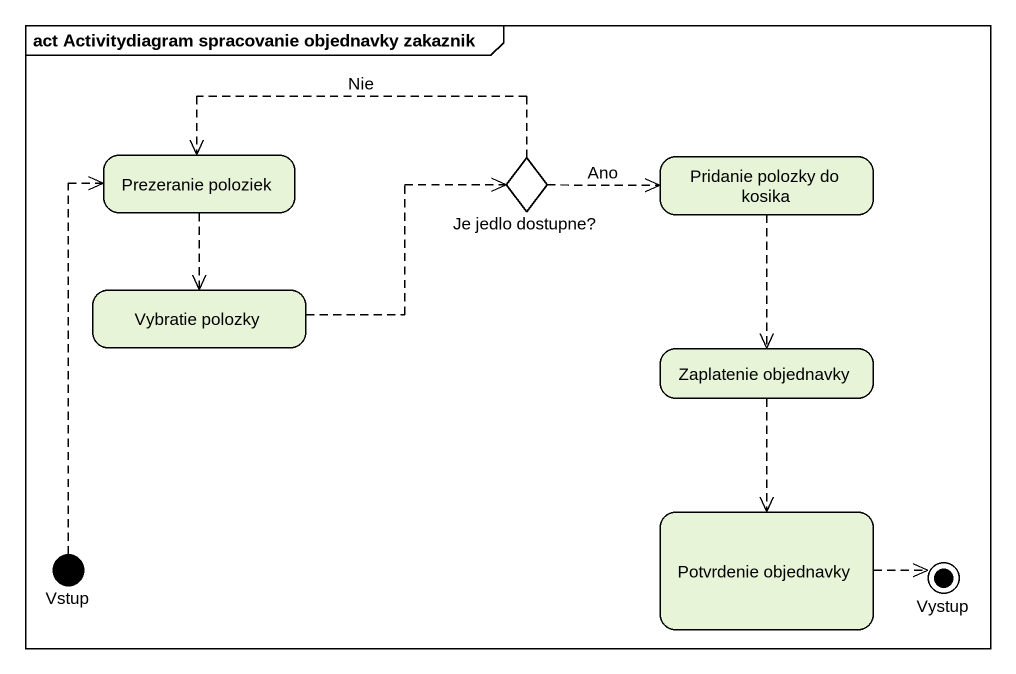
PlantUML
@startuml
mainframe act Activitydiagram spracovanie objednavky zakaznik
hide empty description
state "Prezeranie poloziek" as Prezeranie_poloziek
state "Je jedlo dostupne?" as Je_jedlo_dostupne <<choice>>
state "Pridanie polozky do kosika" as Pridanie_polozky_do_kosika
state "Vybratie polozky" as Vybratie_polozky
state "Zaplatenie objednavky" as Zaplatenie_objednavky
state "Potvrdenie objednavky" as Potvrdenie_objednavky
state Vstup <<start>>
state Vystup <<end>>
Prezeranie_poloziek -[dashed]-> Vybratie_polozky
Je_jedlo_dostupne -left[dashed]-> Prezeranie_poloziek : Nie
Je_jedlo_dostupne -right[dashed]-> Pridanie_polozky_do_kosika : Ano
Pridanie_polozky_do_kosika -[dashed]-> Zaplatenie_objednavky
Vybratie_polozky -right[dashed]-> Je_jedlo_dostupne
Zaplatenie_objednavky -[dashed]-> Potvrdenie_objednavky
Potvrdenie_objednavky -right[dashed]-> Vystup
Vstup -up[dashed]-> Prezeranie_poloziek
@enduml
